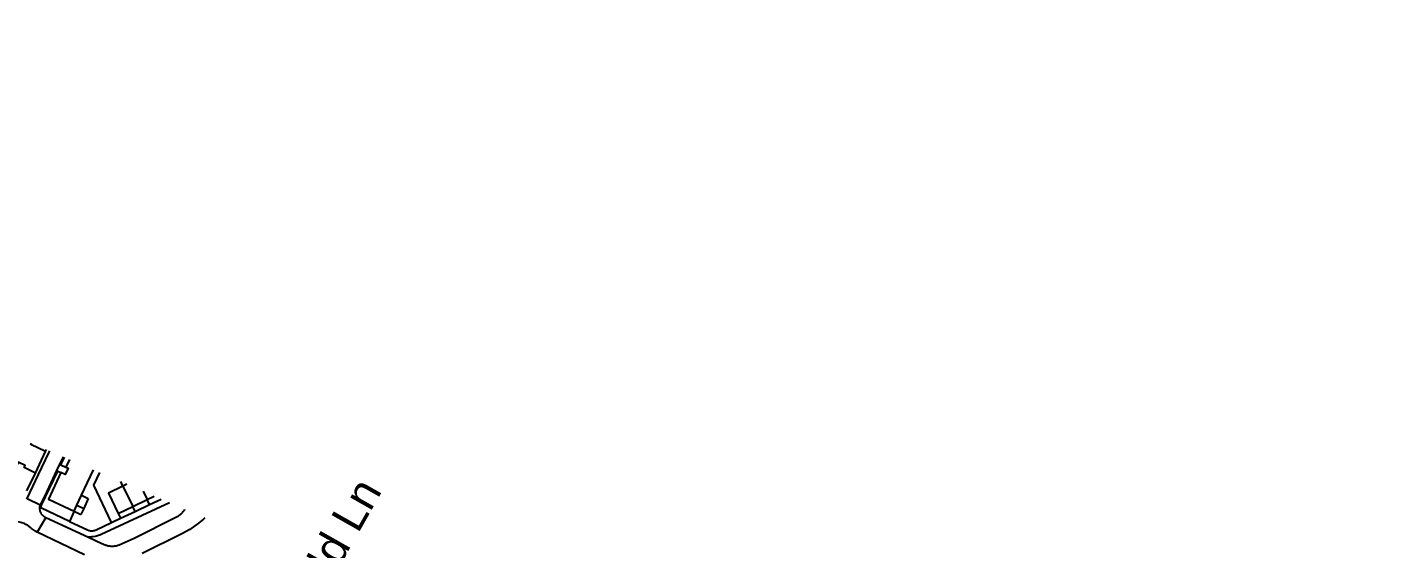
# Model space of a CAD drawing. Header units: millimetres. Extents: x 111502 to 977541, y 8702 to 1044108.
# Drawn here: x 489163.8 to 489583.8, y 239501.8 to 239663.6 of the extents above; entities that cross this region are included whole.
import ezdxf

# ---------------------------------------------------------------- set-up
doc = ezdxf.new("R2010")
doc.units = ezdxf.units.MM
doc.header["$LTSCALE"] = 0.25
doc.linetypes.add('DASHED2', pattern=[9.525, 6.35, -3.175])
doc.layers.add('E HVSS As Laid HV', color=10, linetype='Continuous')
doc.layers.add('X HVSS Site Background', color=8, linetype='Continuous')
doc.styles.add('Arial', font='arial.ttf')

# ---------------------------------------------------------------- blocks, each defined once
blk = doc.blocks.new('OS MAP 060722')
at = {"layer": 'X HVSS Site Background'}
for points in [[(358.97, 405.71), (354.36, 407.89), (354.57, 408.32)], [(355.8, 399.02), (352.3, 400.68), (352.64, 401.4), (350.48, 402.43), (350.14, 401.71), (346.63, 403.37)], [(353.28, 391.14), (355.86, 396.58), (356.79, 398.55), (359.98, 405.23), (360.28, 405.85)], [(355.8, 399.02), (358.97, 405.71)], [(358.97, 405.71), (359.25, 406.3)], [(364.4, 404.07), (363.3, 401.74)], [(363.68, 401.56), (364.79, 403.9)], [(366.34, 403.24), (365.22, 400.84)], [(353.19, 393.51), (355.8, 399.02)], [(362.36, 399.75), (359.95, 394.6), (358.48, 391.49), (357.3, 389.19)], [(357.49, 388.18), (357.71, 389), (362.74, 399.58)], [(363.67, 399.15), (359.84, 390.86), (367.83, 387.17)], [(363.3, 401.74), (362.36, 399.75)], [(362.36, 399.75), (362.74, 399.58)], [(362.74, 399.58), (363.67, 399.15)], [(363.3, 401.74), (363.68, 401.56)], [(365.22, 400.84), (365.95, 400.5), (365.04, 398.52), (363.67, 399.15)], [(363.68, 401.56), (365.22, 400.84)], [(370.12, 392.12), (373.78, 400.02)], [(379.45, 383.7), (373.92, 395.24), (375.74, 399.17)], [(382.94, 394.94), (378.47, 392.8), (381.5, 386.48)], [(382.94, 394.94), (382.27, 396.34)], [(384.16, 395.53), (382.94, 394.94)], [(382.94, 394.94), (385.97, 388.62)], [(353.16, 390.92), (353.28, 391.14)], [(353.28, 391.14), (357.3, 389.19)], [(368.69, 389.03), (370.12, 392.12)], [(370.12, 392.12), (372.21, 391.15)], [(372.21, 391.15), (370.78, 388.06)], [(385.97, 388.62), (390.44, 390.77)], [(389.2, 393.35), (390.44, 390.77)], [(390.44, 390.77), (392.68, 391.84)], [(391.19, 389.22), (390.44, 390.77)], [(391.19, 389.22), (394.81, 390.92)], [(357.11, 388.36), (357.11, 388.33), (357.1, 388.2), (357.1, 388.07), (357.1, 387.95), (357.11, 387.82), (357.12, 387.69), (357.14, 387.57), (357.16, 387.44), (357.19, 387.32), (357.23, 387.2), (357.31, 386.96), (357.36, 386.84), (357.41, 386.73), (357.47, 386.62), (357.54, 386.51), (357.61, 386.4), (357.68, 386.3), (357.76, 386.2), (357.84, 386.1), (357.92, 386), (358.01, 385.91), (358.1, 385.83), (358.2, 385.74), (358.3, 385.66), (358.4, 385.59), (358.51, 385.52), (358.62, 385.45), (358.73, 385.39), (358.84, 385.33), (359.01, 385.26)], [(357.3, 389.19), (357.26, 389.07), (357.22, 388.95), (357.19, 388.83), (357.16, 388.7), (357.13, 388.58), (357.12, 388.45), (357.11, 388.36)], [(357.11, 388.36), (357.49, 388.18)], [(366.38, 384.03), (357.49, 388.18)], [(367.83, 387.17), (366.38, 384.03)], [(367.83, 387.17), (368.69, 389.03)], [(367.83, 387.17), (369.92, 386.2)], [(368.69, 389.03), (370.78, 388.06)], [(370.78, 388.06), (369.92, 386.2)], [(397.43, 389.79), (376.21, 379.94), (375.81, 379.79), (375.4, 379.65), (374.8, 379.48), (374.32, 379.37), (373.65, 379.26), (373.16, 379.2), (372.66, 379.16), (372.23, 379.15)], [(372.23, 379.15), (376.45, 377.2), (376.68, 377.07), (376.91, 376.96), (377.15, 376.85), (377.4, 376.75), (377.64, 376.67), (377.89, 376.59), (378.15, 376.53), (378.4, 376.47), (378.66, 376.42), (378.92, 376.39), (379.18, 376.37), (379.58, 376.35), (379.84, 376.35), (380.1, 376.37), (380.36, 376.39), (380.62, 376.43), (380.88, 376.48), (381.13, 376.53), (381.39, 376.6), (381.76, 376.72), (386.45, 378.78), (399.37, 385.36), (399.59, 385.46), (399.81, 385.56), (400.02, 385.68), (400.23, 385.8), (400.43, 385.93), (400.62, 386.07), (400.81, 386.22), (401, 386.37), (401.18, 386.53), (401.35, 386.7), (401.51, 386.88), (401.67, 387.06), (401.82, 387.25), (402.02, 387.54), (402.15, 387.74), (402.15, 387.74)], [(381.5, 386.48), (385.97, 388.62)], [(381.5, 386.48), (382.21, 385)], [(382.21, 385), (386.69, 387.11)], [(386.69, 387.11), (385.97, 388.62)], [(386.69, 387.11), (391.19, 389.22)], [(356.34, 380.64), (355.79, 380.98), (354.9, 381.59), (354.58, 381.84), (354.28, 382.11), (353.77, 382.51), (353.55, 382.66), (353.32, 382.81), (353.09, 382.96), (352.85, 383.09), (352.38, 383.32), (352.01, 383.46), (351.63, 383.58), (351.25, 383.68), (350.83, 383.77), (350.34, 383.84), (349.38, 383.95), (348.89, 384.05), (348.41, 384.17), (347.93, 384.31), (347.45, 384.47), (346.64, 384.8)], [(359.01, 385.26), (356.34, 380.64)], [(408.3, 385.09), (407.88, 384.71), (406.38, 383.46), (403.7, 381.46), (401.23, 380.16), (388.95, 374.08)], [(371.08, 373.69), (356.34, 380.64)], [(359.01, 385.26), (372.23, 379.15)], [(366.38, 384.03), (371.96, 381.43), (372.06, 381.38), (372.17, 381.33), (372.27, 381.28), (372.38, 381.24), (372.49, 381.21), (372.6, 381.18), (372.71, 381.15), (372.83, 381.13), (372.94, 381.11), (373.06, 381.1), (373.17, 381.09), (373.39, 381.09), (373.51, 381.1), (373.62, 381.11), (373.73, 381.12), (373.85, 381.15), (373.96, 381.17), (374.07, 381.2), (374.18, 381.24), (374.29, 381.28), (374.4, 381.32), (374.5, 381.37), (374.62, 381.43), (379.45, 383.7)], [(379.45, 383.7), (382.21, 385)]]:
    blk.add_lwpolyline(points, dxfattribs=at)

msp = doc.modelspace()

# ---------------------------------------------------------------- linework, layer by layer
at = {"lineweight": 0}
msp.add_circle((488727.82, 239008.33), 11388.42, dxfattribs=at)

# ---------------------------------------------------------------- block references
at = {"layer": 'E HVSS As Laid HV', "linetype": 'DASHED2', "lineweight": 0}
msp.add_blockref('OS MAP 060722', (488810.58, 239126.31), dxfattribs=at)

# ---------------------------------------------------------------- texts
at = {"lineweight": 0, "insert": (489231.24, 239464.68), "char_height": 10, "attachment_point": 1, "rotation": 60.4272, "style": 'Arial'}
msp.add_mtext_dynamic_manual_height_columns('\\pxt6;Tanfield Ln', width=141.4707, gutter_width=10, heights=[0], dxfattribs=at)

doc.saveas('drawing.dxf')
